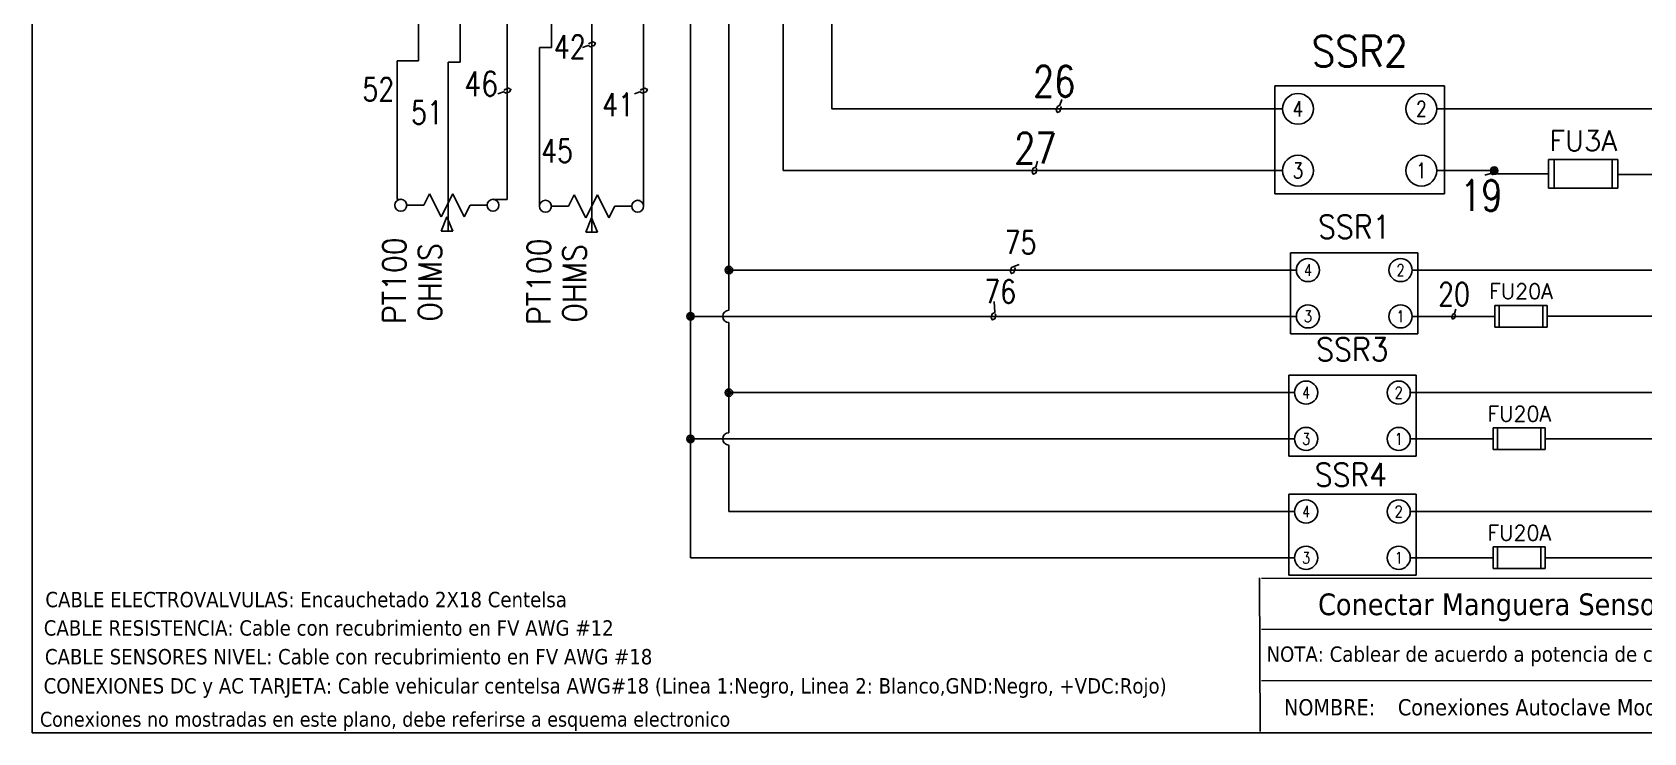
# Model space of a CAD drawing. Header units: millimetres. Extents: x 123.5 to 144.3, y 105.4 to 121.6.
# Drawn here: x 123.51 to 136.56, y 105.41 to 111.08 of the extents above; entities that cross this region are included whole.
import ezdxf
from ezdxf.enums import TextEntityAlignment as Align

# ---------------------------------------------------------------- set-up
doc = ezdxf.new("R2010")
doc.units = ezdxf.units.MM
doc.linetypes.add('CENTERX2', pattern=[20.32, 12.7, -2.54, 2.54, -2.54])
for name, color, linetype in [('CONTORNO', 179, 'Continuous'), ('DESC', 250, 'Continuous'), ('MISC', 7, 'Continuous'), ('SYMS', 7, 'Continuous'), ('TAGS', 250, 'Continuous'), ('TERMS', 250, 'Continuous'), ('WIREFIXED', 7, 'Continuous'), ('WIRES', 7, 'Continuous')]:
    doc.layers.add(name, color=color, linetype=linetype)
doc.styles.add('SLDTEXTSTYLE0', font='tahoma.ttf')
doc.styles.add('SLDTEXTSTYLE1', font='tahomabd.ttf')
doc.styles.get("Standard").update_dxf_attribs({"font": 'tahoma.ttf'})
doc.styles.add('WD', font='romans.shx')

# ---------------------------------------------------------------- blocks, each defined once
blk = doc.blocks.new('VVR1TZR')
for p, q in [((0, 0.125), (0, 0.2168)), ((-0.0625, 0.0312), (0.0625, 0.0938)), ((0.0625, 0.0938), (0, 0.125)), ((-0.1406, -0.0312), (-0.1406, 0.0312)), ((-0.1406, 0.0312), (-0.0625, 0)), ((-0.0625, 0), (-0.1406, -0.0312)), ((0.0625, -0.0312), (-0.0625, 0.0312)), ((-0.0625, -0.0938), (0.0625, -0.0312)), ((0, -0.125), (-0.0625, -0.0938)), ((0, -0.125), (0, -0.2168))]:
    blk.add_line(p, q)
for centre in [(0, 0.249), (0, -0.249)]:
    blk.add_circle(centre, 0.0322)
at = {"style": 'WD', "width": 0.7}
for tag, p in [('INST', (0.1562, 0.5599)), ('LOC', (0.1562, 0.3903))]:
    blk.add_attdef(tag, text='', height=0.125, dxfattribs=at).set_placement(p, align=Align.TOP_LEFT)
at = {"linetype": 'Continuous', "style": 'WD', "flags": 8}
for tag, p in [('TERM01', (-0.0625, 0.2812)), ('TERM03', (-0.0781, 0.0469))]:
    blk.add_attdef(tag, text='', height=0.125, dxfattribs=at).set_placement(p, align=Align.RIGHT)
at = {"color": 7, "style": 'WD', "flags": 1}
for tag, p in [('X4TERM01', (-0.0312, 0.25)), ('X2TERM01', (0, 0.2812)), ('X1TERM01', (0.0312, 0.25)), ('X4TERM03', (-0.1406, 0)), ('X4TERM02', (-0.0312, -0.25)), ('X1TERM02', (0.0312, -0.25)), ('X8TERM02', (0, -0.2812))]:
    blk.add_attdef(tag, p, '', height=0.0125, dxfattribs=at)
at = {"style": 'WD'}
for tag, p, width in [('RATING1', (0.1562, 0.1091), 0.9), ('TAG1', (0.1531, -0.0472), 0.9), ('DESC1', (0.1562, -0.2034), 0.7), ('DESC2', (0.1562, -0.3597), 0.7)]:
    blk.add_attdef(tag, p, '', height=0.125, dxfattribs=dict(at, width=width))
at = {"style": 'WD', "flags": 9}
blk.add_attdef('FAMILY', text='', height=0.01, dxfattribs=at).set_placement((-0.2191, -0.0659), align=Align.CENTER)
at = {"linetype": 'Continuous', "style": 'WD', "flags": 9}
for tag, p in [('CAT', (-0.2211, -0.0835)), ('MFG', (-0.2211, -0.0986))]:
    blk.add_attdef(tag, text='', height=0.01, dxfattribs=at).set_placement(p, align=Align.MIDDLE)
blk.add_attdef('ASSYCODE', text='', height=0.01, dxfattribs=at).set_placement((-0.2188, -0.125), align=Align.CENTER)
at = {"linetype": 'Continuous', "style": 'WD', "flags": 8}
blk.add_attdef('TERM02', text='', height=0.125, dxfattribs=at).set_placement((-0.0625, -0.2812), align=Align.TOP_RIGHT)
blk = doc.blocks.new('WD_WNV')
at = {"style": 'WD', "flags": 1}
for tag, p in [('W01USER', (-0.0625, 0.0938)), ('W02USER', (-0.0625, 0.0859)), ('W03USER', (-0.0625, 0.0781)), ('W04USER', (-0.0625, 0.0703)), ('W05USER', (-0.0625, 0.0625)), ('W06USER', (-0.0625, 0.0547)), ('W07USER', (-0.0625, 0.0469)), ('W08USER', (-0.0625, 0.0391)), ('W09USER', (-0.0625, 0.0312)), ('W10USER', (-0.0625, 0.0234))]:
    blk.add_attdef(tag, text='', height=0.005, dxfattribs=at).set_placement(p, align=Align.CENTER)
at = {"linetype": 'Continuous', "style": 'WD', "width": 0.8}
blk.add_attdef('WIRENO', text='', height=0.125, dxfattribs=at).set_placement((-0.05, 0), align=Align.MIDDLE_RIGHT)
blk = doc.blocks.new('HDV1TFL')
for p, q in [((0.3438, 0.3438), (-0.3438, 0.3438)), ((-0.3438, 0.3438), (-0.3438, -0.0938)), ((0.3438, -0.0938), (0.3438, 0.3438)), ((-0.3438, -0.0938), (0.3438, -0.0938))]:
    blk.add_line(p, q)
for centre in [(-0.25, 0.25), (0.25, 0.25), (-0.25, 0), (0.25, 0)]:
    blk.add_circle(centre, 0.0625)
at = {"style": 'WD'}
for tag, width, p in [('INST', 0.7, (0.0055, 0.747)), ('LOC', 0.7, (0.0055, 0.5774)), ('TAG1', 0.9, (0, 0.4211)), ('RATING2', 0.7, (0, 0.0313)), ('DESC1', 0.7, (0, -0.2932)), ('DESC2', 0.7, (0, -0.4495)), ('XREF', 0.7, (0, -0.6057))]:
    blk.add_attdef(tag, text='', height=0.125, dxfattribs=dict(at, width=width)).set_placement(p, align=Align.CENTER)
at = {"style": 'WD', "flags": 9}
blk.add_attdef('FAMILY', text='', height=0.01, dxfattribs=at).set_placement((-0.0053, 0.3886), align=Align.CENTER)
at = {"linetype": 'Continuous', "style": 'WD', "flags": 9}
blk.add_attdef('ASSYCODE', text='', height=0.01, dxfattribs=at).set_placement((0, 0.3281), align=Align.CENTER)
at = {"linetype": 'Continuous', "style": 'WD', "flags": 1}
for tag, p in [('MFG', (0, 0.3592)), ('CAT', (0, 0.3781))]:
    blk.add_attdef(tag, text='', height=0.01, dxfattribs=at).set_placement(p, align=Align.MIDDLE)
at = {"linetype": 'Continuous', "style": 'WD', "width": 0.8, "flags": 8}
for tag, p in [('TERM03', (-0.25, 0.25)), ('TERM04', (0.25, 0.25)), ('TERM01', (-0.25, 0)), ('TERM02', (0.25, 0))]:
    blk.add_attdef(tag, text='', height=0.0625, dxfattribs=at).set_placement(p, align=Align.MIDDLE)
at = {"style": 'WD', "flags": 1}
for tag, p in [('X4TERM03', (-0.3125, 0.25)), ('X2TERM03', (-0.25, 0.3125)), ('X2TERM04', (0.25, 0.3125)), ('X1TERM04', (0.3125, 0.25)), ('X4TERM01', (-0.3125, 0)), ('X1TERM02', (0.3125, 0)), ('X8TERM01', (-0.25, -0.0625)), ('X8TERM02', (0.25, -0.0625))]:
    blk.add_attdef(tag, p, '', height=0.0125, dxfattribs=at)
at = {"style": 'WD', "width": 0.7}
blk.add_attdef('RATING1', text='', height=0.125, dxfattribs=at).set_placement((0, 0.25), align=Align.MIDDLE)
blk = doc.blocks.new('HFU1')
for p, q in [((-0.1875, -0.0781), (-0.1875, 0.0781)), ((-0.1875, 0.0781), (0.1875, 0.0781)), ((-0.1562, 0.0781), (-0.1562, -0.0781)), ((0.1562, 0.0781), (0.1562, -0.0781)), ((0.1875, 0.0781), (0.1875, -0.0781)), ((0.1875, -0.0781), (-0.1875, -0.0781))]:
    blk.add_line(p, q)
at = {"style": 'WD', "width": 0.7}
for tag, p in [('INST', (0, 0.366)), ('LOC', (0, 0.2812)), ('DESC1', (-0.0016, -0.192)), ('DESC2', (-0.0016, -0.2862)), ('DESC3', (-0.0016, -0.3708))]:
    blk.add_attdef(tag, text='', height=0.0625, dxfattribs=at).set_placement(p, align=Align.CENTER)
at = {"style": 'WD'}
blk.add_attdef('TAG1', text='', height=0.1094, dxfattribs=at).set_placement((0, 0.125), align=Align.CENTER)
at = {"linetype": 'Continuous', "style": 'WD', "flags": 9}
for tag, p in [('ASSYCODE', (0.1569, 0.2509)), ('MFG', (0.1564, 0.0827)), ('CAT', (0.1564, 0.1022))]:
    blk.add_attdef(tag, text='', height=0.01, dxfattribs=at).set_placement(p, align=Align.CENTER)
at = {"style": 'WD'}
for tag, p in [('X2LINK', (0, 0.1094)), ('X8LINK', (0, -0.1094))]:
    blk.add_attdef(tag, p, '', height=0.01, dxfattribs=at)
for tag, p, height, flags in [('FAMILY', (0.1292, 0.1076), 0.01, 9), ('X4TERM01', (-0.1875, 0), 0.0109, 1), ('X1TERM02', (0.1875, 0), 0.0109, 1)]:
    blk.add_attdef(tag, p, '', height=height, dxfattribs=dict(at, flags=flags))
at = {"style": 'WD', "width": 0.7}
blk.add_attdef('RATING1', text='', height=0.0938, dxfattribs=at).set_placement((0, 0), align=Align.MIDDLE_CENTER)
at = {"linetype": 'Continuous', "style": 'WD', "flags": 8}
blk.add_attdef('TERM01', text='', height=0.0625, dxfattribs=at).set_placement((-0.25, -0.0158), align=Align.TOP_RIGHT)
blk.add_attdef('TERM02', text='', height=0.0625, dxfattribs=at).set_placement((0.25, -0.0158), align=Align.TOP_LEFT)
blk = doc.blocks.new('WDDOT')
for radius in [0.03, 0.0187, 0.00929]:
    blk.add_circle((0, 0), radius)
blk = doc.blocks.new('WD_WNH')
at = {"linetype": 'Continuous', "style": 'WD', "width": 0.8}
blk.add_attdef('WIRENO', text='', height=0.125, dxfattribs=at).set_placement((0, 0.0625), align=Align.CENTER)
at = {"style": 'WD', "flags": 1}
for tag, p in [('W01USER', (0, 0.0781)), ('W02USER', (0, 0.0703)), ('W03USER', (0, 0.0625)), ('W04USER', (0, 0.0547)), ('W05USER', (0, 0.0469)), ('W06USER', (0, 0.0391)), ('W07USER', (0, 0.0312)), ('W08USER', (0, 0.0234)), ('W09USER', (0, 0.0156)), ('W10USER', (0, 0.0078))]:
    blk.add_attdef(tag, text='', height=0.005, dxfattribs=at).set_placement(p, align=Align.CENTER)

msp = doc.modelspace()

# ---------------------------------------------------------------- linework, layer by layer
at = {"color": 7, "linetype": 'Continuous'}
for p, q in [((123.506, 121.59), (123.506, 105.405)), ((123.506, 105.405), (144.256, 105.405))]:
    msp.add_line(p, q, dxfattribs=at)
at = {"color": 7, "linetype": 'Continuous', "lineweight": 0}
for p, q in [((141.766, 106.656), (133.465, 106.656)), ((139.691, 106.241), (133.465, 106.241)), ((144.256, 105.826), (133.465, 105.826))]:
    msp.add_line(p, q, dxfattribs=at)
at = {"color": 7, "linetype": 'CENTERX2', "lineweight": 0}
msp.add_line((133.462, 105.405), (144.256, 105.405), dxfattribs=at)
at = {"layer": 'DESC'}
msp.add_line((133.453, 105.415), (133.449, 106.661), dxfattribs=at)
at = {"layer": 'WIREFIXED'}
for points in [[(127.964, 110.958), (128.009, 110.973), (128.029, 110.963), (128.058, 110.973), (128.068, 110.993), (128.049, 111.003), (128.019, 110.993), (128.014, 110.983)], [(127.278, 110.583), (127.324, 110.598), (127.344, 110.588), (127.373, 110.598), (127.383, 110.618), (127.363, 110.628), (127.334, 110.618), (127.329, 110.608)], [(128.384, 110.583), (128.429, 110.598), (128.449, 110.588), (128.479, 110.598), (128.489, 110.618), (128.469, 110.628), (128.439, 110.618), (128.434, 110.608)], [(131.847, 110.535), (131.832, 110.489), (131.812, 110.479), (131.802, 110.45), (131.812, 110.43), (131.832, 110.44), (131.842, 110.47), (131.837, 110.479)], [(131.65, 110.035), (131.635, 109.989), (131.615, 109.979), (131.606, 109.95), (131.615, 109.93), (131.635, 109.94), (131.645, 109.97), (131.64, 109.979)], [(135.275, 109.922), (135.32, 109.937), (135.34, 109.927), (135.37, 109.937), (135.38, 109.957), (135.36, 109.966), (135.33, 109.957), (135.325, 109.947)], [(131.5, 109.2), (131.459, 109.184), (131.439, 109.174), (131.429, 109.145), (131.439, 109.125), (131.459, 109.135), (131.469, 109.164), (131.464, 109.174)], [(131.3, 108.9), (131.303, 108.809), (131.283, 108.799), (131.274, 108.77), (131.283, 108.75), (131.303, 108.76), (131.313, 108.789), (131.308, 108.799)], [(135.039, 108.836), (135.028, 108.802), (135.013, 108.794), (135.006, 108.772), (135.013, 108.757), (135.028, 108.765), (135.035, 108.787), (135.032, 108.794)]]:
    msp.add_lwpolyline(points, dxfattribs=at)
at = {"layer": 'WIRES'}
for p, q in [((126.636, 110.849), (126.636, 111.501)), ((126.973, 110.838), (126.973, 111.545)), ((127.712, 110.958), (127.712, 111.512)), ((128.459, 109.671), (128.459, 111.545)), ((128.839, 108.779), (128.839, 111.507)), ((129.15, 109.154), (129.15, 111.52)), ((129.589, 109.96), (129.589, 111.527)), ((129.983, 110.46), (129.983, 111.536)), ((127.353, 109.725), (127.353, 111.49)), ((128.039, 110.475), (128.039, 111.49)), ((126.462, 109.725), (126.462, 110.849)), ((126.462, 110.849), (126.636, 110.849)), ((127.615, 109.671), (127.615, 110.958)), ((127.615, 110.958), (127.712, 110.958)), ((126.875, 109.468), (126.875, 110.838)), ((126.875, 110.838), (126.973, 110.838)), ((128.038, 109.46), (128.038, 110.475)), ((133.635, 110.46), (129.983, 110.46)), ((134.885, 110.46), (140.544, 110.46)), ((133.635, 109.96), (129.589, 109.96)), ((135.35, 109.96), (134.885, 109.96)), ((135.35, 109.934), (135.35, 109.96)), ((135.788, 109.934), (135.35, 109.934)), ((137.093, 109.928), (136.351, 109.928)), ((126.49, 109.725), (126.462, 109.725)), ((127.24, 109.725), (127.353, 109.725)), ((128.412, 109.718), (128.432, 109.718)), ((133.747, 109.154), (129.15, 109.154)), ((129.15, 108.829), (129.15, 109.154)), ((134.685, 109.154), (139.97, 109.154)), ((133.747, 108.779), (128.839, 108.779)), ((128.839, 107.786), (128.839, 108.779)), ((134.685, 108.779), (135.356, 108.779)), ((135.778, 108.78), (140.53, 108.78)), ((129.15, 108.161), (129.15, 108.729)), ((133.733, 108.161), (129.15, 108.161)), ((129.15, 107.836), (129.15, 108.161)), ((134.67, 108.161), (138.497, 108.161)), ((133.733, 107.786), (128.839, 107.786)), ((128.839, 106.823), (128.839, 107.786)), ((129.15, 107.198), (129.15, 107.736)), ((134.67, 107.786), (135.342, 107.786)), ((135.764, 107.787), (138.73, 107.787)), ((133.733, 107.198), (129.15, 107.198)), ((134.67, 107.198), (139.148, 107.198)), ((133.733, 106.823), (128.839, 106.823)), ((134.67, 106.823), (135.342, 106.823)), ((135.764, 106.824), (139.332, 106.824))]:
    msp.add_line(p, q, dxfattribs=at)
for centre in [(129.15, 108.779), (129.15, 107.786)]:
    msp.add_arc(centre, 0.05, 90, 270, dxfattribs=at)

# ---------------------------------------------------------------- block references
at = {"layer": 'SYMS'}
ref = msp.add_blockref('HDV1TFL', (134.26, 109.96), dxfattribs=dict(at, xscale=2, yscale=2, zscale=2))
ref.add_attrib('TERM03', '4', dxfattribs={"layer": 'TERMS', "linetype": 'Continuous', "height": 0.125, "style": 'WD', "width": 0.8, "flags": 8}).set_placement((133.76, 110.46), align=Align.MIDDLE)
ref.add_attrib('TERM04', '2', dxfattribs={"layer": 'TERMS', "linetype": 'Continuous', "height": 0.125, "style": 'WD', "width": 0.8, "flags": 8}).set_placement((134.76, 110.46), align=Align.MIDDLE)
ref.add_attrib('TERM02', '1', dxfattribs={"layer": 'TERMS', "linetype": 'Continuous', "height": 0.125, "style": 'WD', "width": 0.8, "flags": 8}).set_placement((134.76, 109.96), align=Align.MIDDLE)
ref.add_attrib('TERM01', '3', dxfattribs={"layer": 'TERMS', "linetype": 'Continuous', "height": 0.125, "style": 'WD', "width": 0.8, "flags": 8}).set_placement((133.76, 109.96), align=Align.MIDDLE)
ref.add_attrib('TAG1', 'SSR2', dxfattribs={"layer": 'TAGS', "height": 0.25, "style": 'WD', "width": 0.9}).set_placement((134.26, 110.802), align=Align.CENTER)
ref = msp.add_blockref('HFU1', (136.07, 109.934), dxfattribs=dict(at, xscale=1.5, yscale=1.5, zscale=1.5))
ref.add_attrib('TAG1', 'FU3A', dxfattribs={"layer": 'TAGS', "height": 0.1641, "style": 'WD'}).set_placement((136.07, 110.121), align=Align.CENTER)
for p in [(135.35, 109.96), (129.15, 109.154), (128.839, 108.779), (129.15, 108.161), (128.839, 107.786)]:
    msp.add_blockref('WDDOT', p, dxfattribs=at)
ref = msp.add_blockref('VVR1TZR', (126.865, 109.679), dxfattribs=dict(at, xscale=1.5, yscale=1.5, zscale=1.5, rotation=90))
ref.add_attrib('RATING1', 'OHMS', (126.822, 108.736), dxfattribs={"layer": 'MISC', "height": 0.1875, "rotation": 90, "style": 'WD', "width": 0.9})
ref.add_attrib('TAG1', 'PT100', (126.533, 108.717), dxfattribs={"layer": 'TAGS', "height": 0.1875, "rotation": 90, "style": 'WD', "width": 0.9})
ref = msp.add_blockref('VVR1TZR', (128.037, 109.671), dxfattribs=dict(at, xscale=1.5, yscale=1.5, zscale=1.5, rotation=90))
ref.add_attrib('RATING1', 'OHMS', (127.993, 108.728), dxfattribs={"layer": 'MISC', "height": 0.1875, "rotation": 90, "style": 'WD', "width": 0.9})
ref.add_attrib('TAG1', 'PT100', (127.704, 108.709), dxfattribs={"layer": 'TAGS', "height": 0.1875, "rotation": 90, "style": 'WD', "width": 0.9})
ref = msp.add_blockref('HDV1TFL', (134.216, 108.779), dxfattribs=dict(at, xscale=1.5, yscale=1.5, zscale=1.5))
ref.add_attrib('TERM03', '4', dxfattribs={"layer": 'TERMS', "linetype": 'Continuous', "height": 0.0938, "style": 'WD', "width": 0.8, "flags": 8}).set_placement((133.841, 109.154), align=Align.MIDDLE)
ref.add_attrib('TERM04', '2', dxfattribs={"layer": 'TERMS', "linetype": 'Continuous', "height": 0.0938, "style": 'WD', "width": 0.8, "flags": 8}).set_placement((134.591, 109.154), align=Align.MIDDLE)
ref.add_attrib('TERM02', '1', dxfattribs={"layer": 'TERMS', "linetype": 'Continuous', "height": 0.0938, "style": 'WD', "width": 0.8, "flags": 8}).set_placement((134.591, 108.779), align=Align.MIDDLE)
ref.add_attrib('TERM01', '3', dxfattribs={"layer": 'TERMS', "linetype": 'Continuous', "height": 0.0938, "style": 'WD', "width": 0.8, "flags": 8}).set_placement((133.841, 108.779), align=Align.MIDDLE)
ref.add_attrib('TAG1', 'SSR1', dxfattribs={"layer": 'TAGS', "height": 0.1875, "style": 'WD', "width": 0.9}).set_placement((134.216, 109.411), align=Align.CENTER)
ref = msp.add_blockref('HFU1', (135.567, 108.78), dxfattribs=dict(at, xscale=1.125, yscale=1.125, zscale=1.125))
ref.add_attrib('TAG1', 'FU20A', dxfattribs={"layer": 'TAGS', "height": 0.123, "style": 'WD'}).set_placement((135.567, 108.921), align=Align.CENTER)
ref = msp.add_blockref('HDV1TFL', (134.201, 107.786), dxfattribs=dict(at, xscale=1.5, yscale=1.5, zscale=1.5))
ref.add_attrib('TERM03', '4', dxfattribs={"layer": 'TERMS', "linetype": 'Continuous', "height": 0.0938, "style": 'WD', "width": 0.8, "flags": 8}).set_placement((133.826, 108.161), align=Align.MIDDLE)
ref.add_attrib('TERM04', '2', dxfattribs={"layer": 'TERMS', "linetype": 'Continuous', "height": 0.0938, "style": 'WD', "width": 0.8, "flags": 8}).set_placement((134.576, 108.161), align=Align.MIDDLE)
ref.add_attrib('TERM02', '1', dxfattribs={"layer": 'TERMS', "linetype": 'Continuous', "height": 0.0938, "style": 'WD', "width": 0.8, "flags": 8}).set_placement((134.576, 107.786), align=Align.MIDDLE)
ref.add_attrib('TERM01', '3', dxfattribs={"layer": 'TERMS', "linetype": 'Continuous', "height": 0.0938, "style": 'WD', "width": 0.8, "flags": 8}).set_placement((133.826, 107.786), align=Align.MIDDLE)
ref.add_attrib('TAG1', 'SSR3', dxfattribs={"layer": 'TAGS', "height": 0.1875, "style": 'WD', "width": 0.9}).set_placement((134.201, 108.418), align=Align.CENTER)
ref = msp.add_blockref('HFU1', (135.553, 107.787), dxfattribs=dict(at, xscale=1.125, yscale=1.125, zscale=1.125))
ref.add_attrib('TAG1', 'FU20A', dxfattribs={"layer": 'TAGS', "height": 0.123, "style": 'WD'}).set_placement((135.553, 107.928), align=Align.CENTER)
ref = msp.add_blockref('HDV1TFL', (134.201, 106.823), dxfattribs=dict(at, xscale=1.5, yscale=1.5, zscale=1.5))
ref.add_attrib('TERM03', '4', dxfattribs={"layer": 'TERMS', "linetype": 'Continuous', "height": 0.0938, "style": 'WD', "width": 0.8, "flags": 8}).set_placement((133.826, 107.198), align=Align.MIDDLE)
ref.add_attrib('TERM04', '2', dxfattribs={"layer": 'TERMS', "linetype": 'Continuous', "height": 0.0938, "style": 'WD', "width": 0.8, "flags": 8}).set_placement((134.576, 107.198), align=Align.MIDDLE)
ref.add_attrib('TERM02', '1', dxfattribs={"layer": 'TERMS', "linetype": 'Continuous', "height": 0.0938, "style": 'WD', "width": 0.8, "flags": 8}).set_placement((134.576, 106.823), align=Align.MIDDLE)
ref.add_attrib('TERM01', '3', dxfattribs={"layer": 'TERMS', "linetype": 'Continuous', "height": 0.0938, "style": 'WD', "width": 0.8, "flags": 8}).set_placement((133.826, 106.823), align=Align.MIDDLE)
ref.add_attrib('TAG1', 'SSR4', dxfattribs={"layer": 'TAGS', "height": 0.1875, "style": 'WD', "width": 0.9}).set_placement((134.189, 107.402), align=Align.CENTER)
ref = msp.add_blockref('HFU1', (135.553, 106.824), dxfattribs=dict(at, xscale=1.125, yscale=1.125, zscale=1.125))
ref.add_attrib('TAG1', 'FU20A', dxfattribs={"layer": 'TAGS', "height": 0.123, "style": 'WD'}).set_placement((135.553, 106.964), align=Align.CENTER)
at = {"layer": 'WIREFIXED'}
ref = msp.add_blockref('WD_WNV', (128.118, 110.981), dxfattribs=dict(at, xscale=1.5, yscale=1.5, zscale=1.5))
ref.add_attrib('WIRENOF', '42', dxfattribs={"linetype": 'Continuous', "height": 0.1875, "style": 'WD', "width": 0.8}).set_placement((127.989, 110.963), align=Align.MIDDLE_RIGHT)
ref = msp.add_blockref('WD_WNV', (127.417, 110.682), dxfattribs=dict(at, xscale=1.6, yscale=1.6, zscale=1.6))
ref.add_attrib('WIRENOF', '46', dxfattribs={"linetype": 'Continuous', "height": 0.2, "style": 'WD', "width": 0.8}).set_placement((127.28, 110.663), align=Align.MIDDLE_RIGHT)
ref = msp.add_blockref('WD_WNH', (131.762, 110.287), dxfattribs=dict(at, xscale=2, yscale=2, zscale=2))
ref.add_attrib('WIRENOF', '26', dxfattribs={"linetype": 'Continuous', "height": 0.25, "style": 'WD', "width": 0.8}).set_placement((131.785, 110.483), align=Align.BOTTOM_CENTER)
ref = msp.add_blockref('WD_WNV', (126.567, 110.636), dxfattribs=dict(at, xscale=1.5, yscale=1.5, zscale=1.5))
ref.add_attrib('WIRENOF', '52', dxfattribs={"linetype": 'Continuous', "height": 0.1875, "style": 'WD', "width": 0.8}).set_placement((126.438, 110.618), align=Align.MIDDLE_RIGHT)
ref = msp.add_blockref('WD_WNV', (128.508, 110.512), dxfattribs=dict(at, xscale=1.5, yscale=1.5, zscale=1.5))
ref.add_attrib('WIRENOF', '41', dxfattribs={"linetype": 'Continuous', "height": 0.1875, "style": 'WD', "width": 0.8}).set_placement((128.38, 110.494), align=Align.MIDDLE_RIGHT)
ref = msp.add_blockref('WD_WNV', (126.961, 110.449), dxfattribs=dict(at, xscale=1.5, yscale=1.5, zscale=1.5))
ref.add_attrib('WIRENOF', '51', dxfattribs={"linetype": 'Continuous', "height": 0.1875, "style": 'WD', "width": 0.8}).set_placement((126.832, 110.431), align=Align.MIDDLE_RIGHT)
ref = msp.add_blockref('WD_WNV', (128.015, 110.138), dxfattribs=dict(at, xscale=1.5, yscale=1.5, zscale=1.5))
ref.add_attrib('WIRENOF', '45', dxfattribs={"linetype": 'Continuous', "height": 0.1875, "style": 'WD', "width": 0.8}).set_placement((127.886, 110.12), align=Align.MIDDLE_RIGHT)
ref = msp.add_blockref('WD_WNH', (131.61, 109.746), dxfattribs=dict(at, xscale=2, yscale=2, zscale=2))
ref.add_attrib('WIRENOF', '27', dxfattribs={"linetype": 'Continuous', "height": 0.25, "style": 'WD', "width": 0.8}).set_placement((131.633, 109.942), align=Align.BOTTOM_CENTER)
ref = msp.add_blockref('WD_WNV', (135.587, 109.782), dxfattribs=dict(at, xscale=2, yscale=2, zscale=2))
ref.add_attrib('WIRENOF', '19', dxfattribs={"linetype": 'Continuous', "height": 0.25, "style": 'WD', "width": 0.8}).set_placement((135.416, 109.758), align=Align.MIDDLE_RIGHT)
ref = msp.add_blockref('WD_WNH', (131.458, 109.062), dxfattribs=dict(at, xscale=1.5, yscale=1.5, zscale=1.5))
ref.add_attrib('WIRENOF', '75', dxfattribs={"linetype": 'Continuous', "height": 0.1875, "style": 'WD', "width": 0.8}).set_placement((131.513, 109.228), align=Align.BOTTOM_CENTER)
ref = msp.add_blockref('WD_WNH', (131.293, 108.665), dxfattribs=dict(at, xscale=1.5, yscale=1.5, zscale=1.5))
ref.add_attrib('WIRENOF', '76', dxfattribs={"linetype": 'Continuous', "height": 0.1875, "style": 'WD', "width": 0.8}).set_placement((131.348, 108.83), align=Align.BOTTOM_CENTER)
ref = msp.add_blockref('WD_WNH', (135.006, 108.662), dxfattribs=dict(at, xscale=1.5, yscale=1.5, zscale=1.5))
ref.add_attrib('WIRENOF', '20', dxfattribs={"linetype": 'Continuous', "height": 0.1875, "style": 'WD', "width": 0.8}).set_placement((135.024, 108.809), align=Align.BOTTOM_CENTER)

# ---------------------------------------------------------------- texts
at = {"color": 7, "linetype": 'Continuous', "lineweight": 0, "attachment_point": 1, "style": 'SLDTEXTSTYLE0'}
for s, insert, char_height in [('CABLE ELECTROVALVULAS: Encauchetado 2X18 Centelsa', (123.612, 106.547), 0.1245), ('CABLE RESISTENCIA: Cable con recubrimiento en FV AWG #12', (123.599, 106.317), 0.1245), ('CABLE SENSORES NIVEL: Cable con recubrimiento en FV AWG #18', (123.608, 106.084), 0.1245), ('NOTA: Cablear de acuerdo a potencia de cada conexión.', (133.505, 106.105), 0.1245), ('CONEXIONES DC y AC TARJETA: Cable vehicular centelsa AWG#18 (Linea 1:Negro, Linea 2: Blanco,GND:Negro, +VDC:Rojo)', (123.598, 105.848), 0.1245), ('\\pi-0.39529,l0.52705,t1.0541;NOMBRE:^IConexiones Autoclave Mod:2019-DIELECAUT006', (133.515, 105.678), 0.13176)]:
    msp.add_mtext(s, dxfattribs=dict(at, insert=insert, char_height=char_height))
at = {"insert": (123.568, 105.575), "char_height": 0.12, "attachment_point": 1}
msp.add_mtext_dynamic_manual_height_columns('Conexiones no mostradas en este plano, debe referirse a esquema electronico', width=9.45621, gutter_width=0.05, heights=[0], dxfattribs=at)
at = {"layer": 'CONTORNO', "color": 7, "insert": (136.437, 106.534), "char_height": 0.17568, "attachment_point": 2, "style": 'SLDTEXTSTYLE1'}
msp.add_mtext('    Conectar Manguera Sensor de presión en puerto +', dxfattribs=at)

doc.saveas('drawing.dxf')
